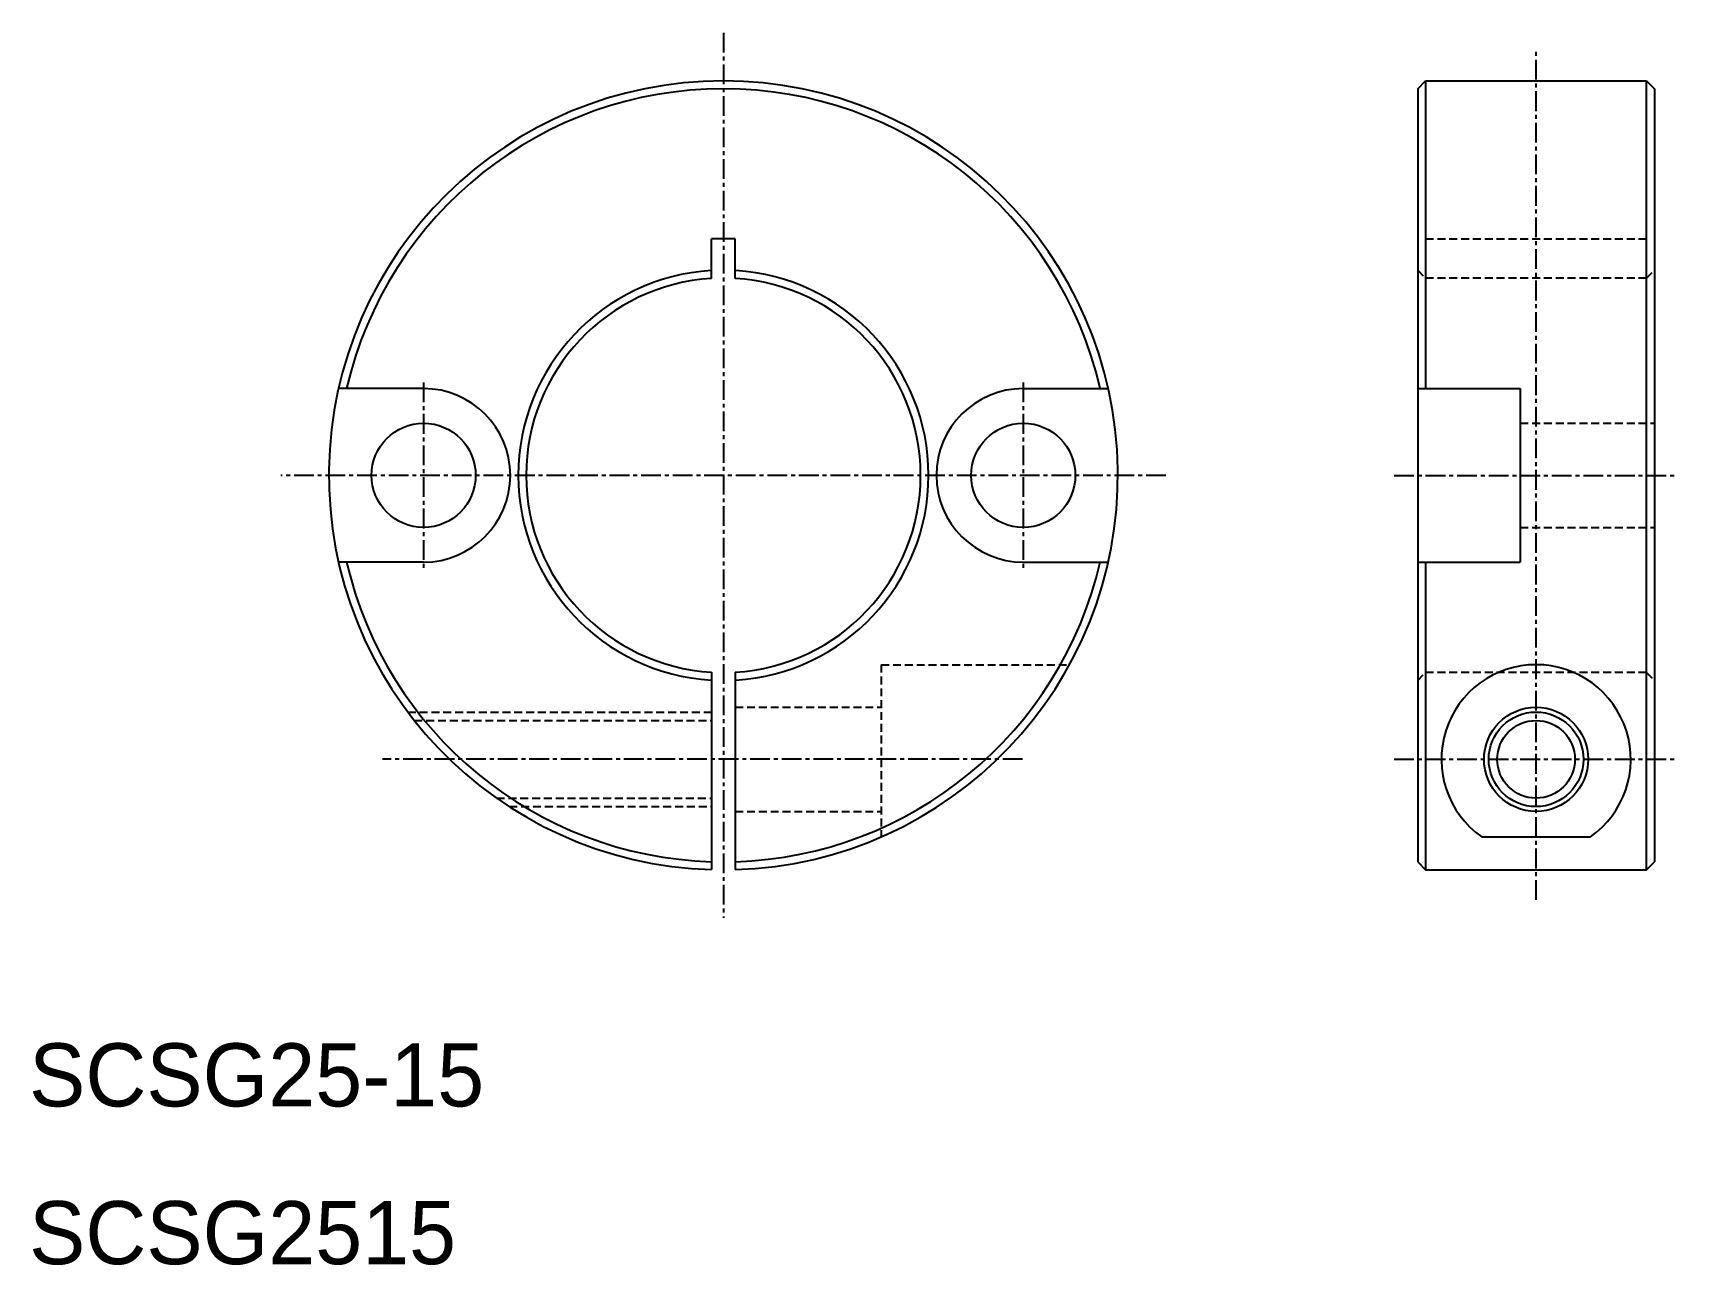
# Model space of a CAD drawing. Extents: x 10 to 114, y 10 to 88.
import ezdxf

# ---------------------------------------------------------------- set-up
doc = ezdxf.new("R2010")
doc.units = 0
doc.linetypes.add('CENTER', pattern=[2, 1.25, -0.25, 0.25, -0.25])
doc.linetypes.add('DASHED', pattern=[0.75, 0.5, -0.25])
doc.layers.get('0').update_dxf_attribs({"linetype": 'CONTINUOUS'})
doc.layers.add('CENTER', color=1, linetype='CENTER')

msp = doc.modelspace()

# ---------------------------------------------------------------- linework, layer by layer
at = {"color": 7, "linetype": 'CONTINUOUS'}
for p, q in [((98, 84.5), (98.5, 85)), ((98, 84.5), (98, 35.5)), ((98.5, 85), (98.5, 65.5)), ((98.5, 85), (112.5, 85)), ((112.5, 35), (112.5, 85)), ((112.5, 85), (113, 84.5)), ((113, 84.5), (113, 35.5)), ((53.25, 72.48), (53.25, 75)), ((54.75, 75), (53.25, 75)), ((54.75, 72.48), (54.75, 75)), ((35, 65.5), (29.68, 65.5)), ((73, 65.5), (78.32, 65.5)), ((98, 65.5), (104.5, 65.5)), ((104.5, 65.5), (104.5, 54.5)), ((35, 54.5), (29.68, 54.5)), ((73, 54.5), (78.32, 54.5)), ((98, 54.5), (104.5, 54.5)), ((98.5, 54.5), (98.5, 35)), ((53.25, 47.52), (53.25, 35.01)), ((54.75, 47.52), (54.75, 35.01)), ((102.06, 37.09), (108.94, 37.09)), ((98, 35.5), (98.5, 35)), ((112.5, 35), (113, 35.5)), ((98.5, 35), (112.5, 35))]:
    msp.add_line(p, q, dxfattribs=at)
at = {"color": 3, "linetype": 'DASHED'}
for p, q in [((98.5, 75), (112.5, 75)), ((98, 73), (98.5, 72.5)), ((112.5, 72.5), (113, 73)), ((112.5, 72.5), (98.5, 72.5)), ((104.5, 63.3), (113, 63.3)), ((104.5, 56.7), (113, 56.7)), ((64, 48), (75.93, 48)), ((64, 48), (64, 37.09)), ((98, 47), (98.5, 47.5)), ((112.5, 47.5), (98.5, 47.5)), ((112.5, 47.5), (113, 47)), ((34, 45), (53.25, 45)), ((54.75, 45.3), (64, 45.3)), ((34.42, 44.46), (53.25, 44.46)), ((39.63, 39.54), (53.25, 39.54)), ((40.44, 39), (53.25, 39)), ((54.75, 38.7), (64, 38.7))]:
    msp.add_line(p, q, dxfattribs=at)
at = {"color": 7, "linetype": 'CONTINUOUS'}
for centre, radius in [((35, 60), 3.3), ((73, 60), 3.3), ((105.5, 42), 3.3), ((105.5, 42), 2.46)]:
    msp.add_circle(centre, radius, dxfattribs=at)
at = {"color": 3}
msp.add_circle((105.5, 42), 3, dxfattribs=at)
at = {"color": 7, "linetype": 'CONTINUOUS'}
for centre, radius, start, end in [((54, 60), 25, 271.7191, 268.2809), ((54, 60), 24.5, 12.9729, 167.0271), ((54, 60), 13, 93.4398, 266.5602), ((54, 60), 12.5, 93.4398, 266.5602), ((54, 60), 12.5, 273.4398, 86.5602), ((54, 60), 13, 273.4398, 86.5602), ((35, 60), 5.5, 270, 90), ((73, 60), 5.5, 90, 270), ((54, 60), 24.5, 192.9729, 268.2092), ((54, 60), 24.5, 271.7908, 347.0271), ((105.5, 42), 6, 305.0338, 234.9662)]:
    msp.add_arc(centre, radius, start, end, dxfattribs=at)
at = {"layer": 'CENTER', "color": 1, "linetype": 'CENTER'}
for p, q in [((54, 88.04), (54, 31.96)), ((105.5, 33.09), (105.5, 86.99)), ((35, 65.89), (35, 54.11)), ((73, 65.89), (73, 54.11)), ((82.04, 60), (25.96, 60)), ((96.5, 60), (114.5, 60)), ((72.95, 42), (32.39, 42)), ((96.5, 42), (114.5, 42))]:
    msp.add_line(p, q, dxfattribs=at)

# ---------------------------------------------------------------- texts
at = {"color": 7, "linetype": 'CONTINUOUS'}
for s, p in [('SCSG25-15', (10, 20)), ('SCSG2515', (10, 10))]:
    msp.add_text(s, height=4, dxfattribs=at).set_placement(p)

doc.saveas('drawing.dxf')
